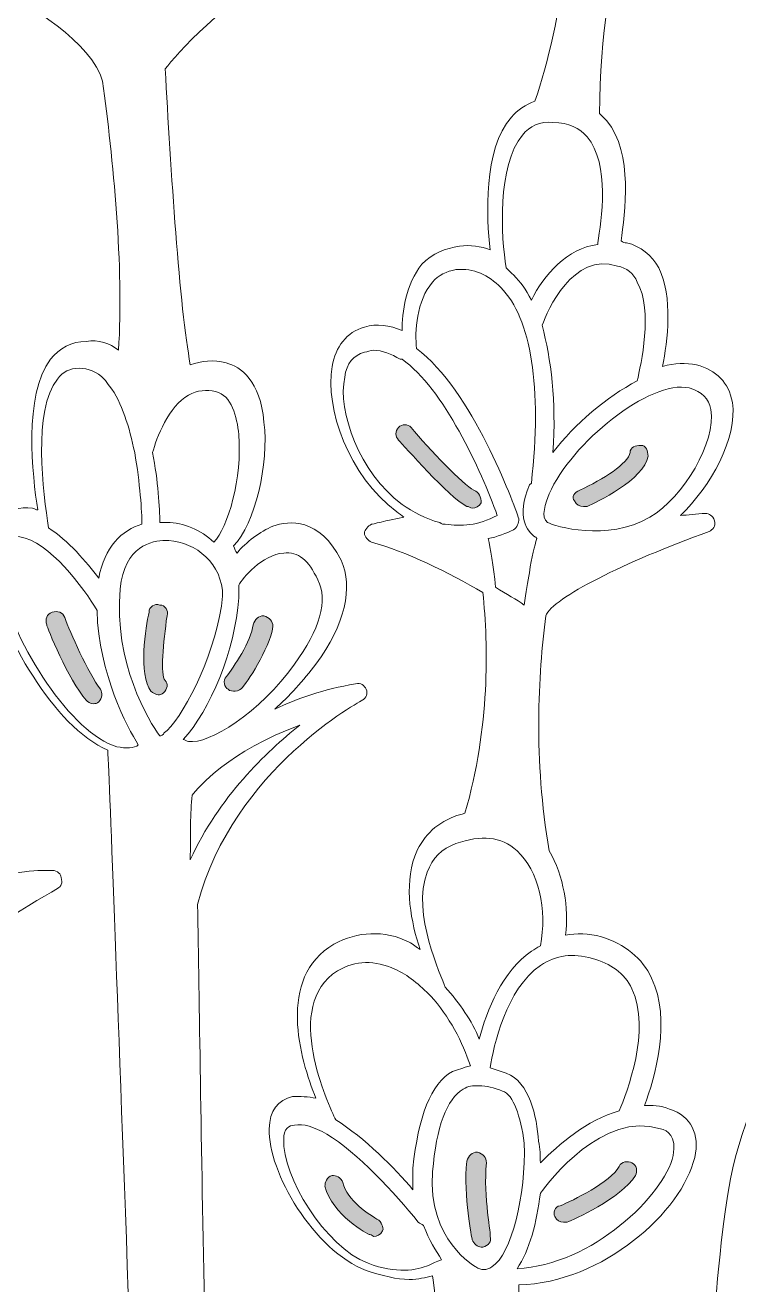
# Model space of a CAD drawing. Extents: x 162 to 335, y -490 to -24.
# Drawn here: x 211.7 to 266.4, y -240.2 to -143.6 of the extents above; entities that cross this region are included whole.
import ezdxf

# ---------------------------------------------------------------- set-up
doc = ezdxf.new("R2010")
doc.units = 0
doc.header["$MEASUREMENT"] = 0
doc.layers.add('Layer 1', color=7, linetype='Continuous')

# ---------------------------------------------------------------- blocks, each defined once
blk = doc.blocks.new('block 2')
at = {"layer": 'Layer 1', "true_color": 0x444445}
h = blk.add_hatch(color=49, dxfattribs=at)
h.dxf.hatch_style = 2
edge = h.paths.add_edge_path()
edge.add_spline(control_points=[(246.105, -179.281), (245.28, -178.869), (242.668, -176.119), (241.293, -174.469), (241.018, -174.194), (240.606, -174.194), (240.331, -174.469), (240.056, -174.744), (240.056, -175.157), (240.331, -175.432), (240.743, -175.844), (244.18, -179.831), (245.555, -180.518), (245.693, -180.518), (245.83, -180.656), (245.968, -180.656), (246.242, -180.656), (246.517, -180.518), (246.655, -180.244), (246.655, -179.831), (246.517, -179.419), (246.105, -179.281)], knot_values=[0, 0, 0, 0, 1, 1, 1, 2, 2, 2, 3, 3, 3, 4, 4, 4, 5, 5, 5, 6, 6, 6, 7, 7, 7, 7], degree=3, periodic=1)
h = blk.add_hatch(color=49, dxfattribs=at)
h.dxf.hatch_style = 2
edge = h.paths.add_edge_path()
edge.add_spline(control_points=[(253.804, -180.106), (253.942, -180.381), (254.217, -180.518), (254.492, -180.518), (254.629, -180.518), (254.629, -180.518), (254.767, -180.518), (255.454, -180.244), (259.166, -178.456), (259.441, -176.669), (259.441, -176.256), (259.304, -175.844), (258.891, -175.844), (258.479, -175.844), (258.066, -175.981), (258.066, -176.394), (257.929, -177.219), (256.004, -178.456), (254.217, -179.281), (253.804, -179.419), (253.529, -179.831), (253.804, -180.106)], knot_values=[0, 0, 0, 0, 1, 1, 1, 2, 2, 2, 3, 3, 3, 4, 4, 4, 5, 5, 5, 6, 6, 6, 7, 7, 7, 7], degree=3, periodic=1)
h = blk.add_hatch(color=49, dxfattribs=at)
h.dxf.hatch_style = 2
edge = h.paths.add_edge_path()
edge.add_spline(control_points=[(222.595, -188.905), (222.733, -188.493), (222.458, -188.08), (222.045, -188.08), (221.633, -187.943), (221.22, -188.218), (221.22, -188.63), (220.945, -189.73), (220.395, -193.442), (221.358, -194.679), (221.495, -194.817), (221.77, -194.954), (221.908, -194.954), (222.045, -194.954), (222.183, -194.954), (222.32, -194.817), (222.595, -194.542), (222.733, -194.129), (222.458, -193.855), (222.045, -193.442), (222.32, -190.967), (222.595, -188.905)], knot_values=[0, 0, 0, 0, 1, 1, 1, 2, 2, 2, 3, 3, 3, 4, 4, 4, 5, 5, 5, 6, 6, 6, 7, 7, 7, 7], degree=3, periodic=1)
h = blk.add_hatch(color=49, dxfattribs=at)
h.dxf.hatch_style = 2
edge = h.paths.add_edge_path()
edge.add_spline(control_points=[(214.758, -189.043), (214.621, -188.63), (214.208, -188.493), (213.796, -188.63), (213.384, -188.768), (213.246, -189.18), (213.384, -189.592), (213.384, -189.73), (215.033, -193.855), (216.408, -195.367), (216.546, -195.504), (216.683, -195.642), (216.958, -195.642), (217.096, -195.642), (217.233, -195.642), (217.371, -195.504), (217.646, -195.229), (217.646, -194.817), (217.508, -194.542), (216.546, -193.305), (215.171, -190.142), (214.758, -189.043)], knot_values=[0, 0, 0, 0, 1, 1, 1, 2, 2, 2, 3, 3, 3, 4, 4, 4, 5, 5, 5, 6, 6, 6, 7, 7, 7, 7], degree=3, periodic=1)
h = blk.add_hatch(color=49, dxfattribs=at)
h.dxf.hatch_style = 2
edge = h.paths.add_edge_path()
edge.add_spline(control_points=[(227.819, -194.679), (228.094, -194.679), (228.232, -194.542), (228.369, -194.404), (228.644, -194.13), (230.432, -191.517), (230.707, -189.73), (230.707, -189.318), (230.432, -189.043), (230.019, -188.905), (229.607, -188.905), (229.332, -189.18), (229.194, -189.593), (229.057, -190.83), (227.682, -192.892), (227.132, -193.58), (226.857, -193.855), (226.995, -194.404), (227.27, -194.542), (227.407, -194.679), (227.682, -194.679), (227.819, -194.679)], knot_values=[0, 0, 0, 0, 1, 1, 1, 2, 2, 2, 3, 3, 3, 4, 4, 4, 5, 5, 5, 6, 6, 6, 7, 7, 7, 7], degree=3, periodic=1)
h = blk.add_hatch(color=49, dxfattribs=at)
h.dxf.hatch_style = 2
edge = h.paths.add_edge_path()
edge.add_spline(control_points=[(247.067, -230.838), (247.067, -230.426), (246.792, -230.151), (246.38, -230.013), (245.967, -230.013), (245.693, -230.288), (245.555, -230.7), (245.28, -233.45), (245.967, -236.612), (245.967, -236.75), (246.105, -237.025), (246.38, -237.3), (246.655, -237.3), (246.655, -237.3), (246.792, -237.3), (246.792, -237.3), (247.205, -237.162), (247.48, -236.887), (247.342, -236.475), (247.48, -236.475), (246.792, -233.45), (247.067, -230.838)], knot_values=[0, 0, 0, 0, 1, 1, 1, 2, 2, 2, 3, 3, 3, 4, 4, 4, 5, 5, 5, 6, 6, 6, 7, 7, 7, 7], degree=3, periodic=1)
h = blk.add_hatch(color=49, dxfattribs=at)
h.dxf.hatch_style = 2
edge = h.paths.add_edge_path()
edge.add_spline(control_points=[(252.292, -234.963), (252.429, -235.237), (252.704, -235.375), (252.979, -235.375), (253.117, -235.375), (253.117, -235.375), (253.254, -235.375), (253.667, -235.237), (257.379, -233.588), (258.479, -231.8), (258.616, -231.525), (258.616, -230.975), (258.204, -230.838), (257.929, -230.7), (257.379, -230.7), (257.241, -231.113), (256.554, -232.35), (253.667, -233.725), (252.704, -234.138), (252.292, -234.138), (252.154, -234.688), (252.292, -234.963)], knot_values=[0, 0, 0, 0, 1, 1, 1, 2, 2, 2, 3, 3, 3, 4, 4, 4, 5, 5, 5, 6, 6, 6, 7, 7, 7, 7], degree=3, periodic=1)
h = blk.add_hatch(color=49, dxfattribs=at)
h.dxf.hatch_style = 2
edge = h.paths.add_edge_path()
edge.add_spline(control_points=[(238.818, -235.237), (238.131, -234.825), (236.344, -233.725), (236.069, -232.35), (235.931, -231.938), (235.519, -231.8), (235.244, -231.8), (234.831, -231.938), (234.694, -232.35), (234.694, -232.625), (235.244, -234.825), (237.993, -236.337), (238.131, -236.337), (238.268, -236.337), (238.406, -236.475), (238.406, -236.475), (238.681, -236.475), (238.956, -236.337), (239.093, -236.062), (239.231, -235.925), (239.093, -235.512), (238.818, -235.237)], knot_values=[0, 0, 0, 0, 1, 1, 1, 2, 2, 2, 3, 3, 3, 4, 4, 4, 5, 5, 5, 6, 6, 6, 7, 7, 7, 7], degree=3, periodic=1)
at = {"layer": 'Layer 1', "lineweight": 0}
for points, knots in [([(333.545, -324.053), (333.545, -323.915), (333.545, -323.915), (333.545, -324.053), (332.995, -320.341), (332.308, -316.354), (331.346, -313.054), (331.346, -313.054), (331.346, -312.916), (331.346, -312.916), (330.796, -310.717), (330.108, -308.654), (329.421, -307.417), (328.321, -305.355), (326.946, -303.43), (325.296, -301.643), (325.296, -301.643), (325.296, -301.643), (325.296, -301.643), (323.646, -299.718), (321.447, -297.931), (318.835, -296.006), (318.835, -296.006), (318.835, -296.006), (318.835, -296.006), (317.185, -294.906), (315.397, -293.669), (313.335, -292.294), (306.186, -287.757), (297.799, -278.408), (295.325, -275.521), (313.335, -271.671), (323.646, -265.209), (325.846, -256.41), (325.846, -256.41), (325.984, -256.273), (325.984, -256.135), (325.984, -255.998), (325.984, -255.998), (325.984, -255.86), (326.259, -254.76), (326.396, -253.66), (326.396, -252.561), (326.396, -252.561), (326.396, -252.423), (326.396, -252.423), (326.396, -251.323), (326.121, -247.886), (323.784, -244.861), (323.784, -244.861), (323.784, -244.861), (323.784, -244.861), (321.584, -242.112), (317.597, -239.775), (310.448, -239.775), (309.073, -239.775), (307.561, -240.049), (306.048, -240.599), (305.773, -236.475), (303.986, -233.038), (301.374, -231.663), (298.899, -230.288), (295.875, -230.701), (292.987, -232.763), (285.701, -237.712), (284.601, -259.297), (284.601, -260.122), (284.601, -260.26), (284.601, -260.397), (284.738, -260.535), (282.126, -264.109), (280.064, -267.134), (279.101, -268.784), (278.964, -268.509), (278.689, -268.234), (278.551, -267.959), (279.376, -266.859), (280.751, -264.384), (278.826, -260.947), (279.239, -259.435), (280.889, -253.386), (276.352, -249.261), (275.939, -248.848), (274.702, -248.161), (270.165, -247.336), (270.99, -242.937), (272.09, -239.225), (273.19, -236.2), (276.214, -228.226), (278.414, -223.276), (280.476, -218.464), (283.088, -212.415), (285.426, -206.778), (289.138, -196.329), (295.737, -177.906), (296.837, -152.197), (296.837, -151.922), (296.837, -151.509), (296.562, -151.234), (296.287, -151.234), (295.875, -151.234), (295.6, -151.372), (295.462, -151.784), (295.462, -152.059), (289.138, -177.219), (281.439, -189.73), (280.889, -190.555), (280.476, -191.242), (280.064, -192.067), (279.514, -188.905), (278.414, -182.581), (278.414, -178.731), (278.276, -173.507), (279.101, -164.983), (279.101, -164.983), (279.101, -164.57), (278.964, -164.295), (278.551, -164.295), (278.277, -164.158), (277.864, -164.433), (277.727, -164.708), (277.727, -164.845), (271.677, -178.044), (270.027, -188.493), (268.515, -198.666), (268.378, -218.602), (268.378, -219.977), (269.34, -222.864), (266.59, -227.538), (265.765, -232.075), (265.215, -234.963), (264.665, -239.775), (264.253, -246.374), (260.128, -245.824), (255.317, -245.274), (249.542, -244.861), (249.542, -243.074), (249.542, -241.562), (249.542, -240.187), (256.004, -240.049), (262.053, -234.55), (263.016, -230.426), (263.428, -228.638), (262.741, -227.263), (261.091, -226.713), (260.403, -226.438), (259.716, -226.438), (259.166, -226.438), (259.991, -224.376), (261.228, -219.839), (259.716, -216.677), (259.029, -215.165), (257.654, -214.065), (255.866, -213.515), (254.904, -213.24), (253.942, -213.24), (253.117, -213.377), (253.392, -211.315), (252.979, -208.84), (251.879, -206.916), (250.642, -199.904), (251.054, -193.442), (251.604, -188.905), (252.154, -187.53), (257.654, -184.78), (264.116, -182.443), (264.391, -182.306), (264.666, -182.031), (264.528, -181.618), (264.391, -181.206), (264.116, -181.068), (263.841, -181.068), (263.153, -181.068), (262.466, -181.206), (261.916, -181.206), (264.253, -179.006), (266.315, -175.294), (265.903, -172.544), (265.628, -171.032), (264.666, -170.07), (263.153, -169.657), (262.328, -169.52), (261.503, -169.52), (260.541, -169.795), (260.953, -167.87), (261.366, -164.433), (260.266, -162.233), (259.716, -161.271), (258.891, -160.583), (257.791, -160.308), (257.654, -160.308), (257.516, -160.308), (257.379, -160.171), (257.379, -160.171), (257.379, -160.171), (257.379, -160.171), (257.654, -158.108), (258.341, -153.434), (256.279, -150.959), (256.141, -150.822), (255.866, -150.547), (255.729, -150.409), (255.729, -144.36), (256.691, -139.273), (257.791, -135.561), (258.341, -135.698), (259.029, -135.836), (259.716, -135.836), (261.366, -135.836), (263.291, -135.286), (264.666, -133.911), (267.553, -131.299), (271.815, -129.512), (271.815, -129.512), (272.09, -129.374), (272.227, -129.237), (272.227, -128.962), (272.227, -128.687), (272.09, -128.412), (271.815, -128.274), (271.127, -127.862), (270.027, -127.587), (268.928, -127.449), (270.577, -126.487), (271.54, -125.112), (271.54, -123.6), (271.54, -122.362), (271.265, -121.262), (270.577, -120.438), (273.19, -118.65), (275.527, -113.701), (275.389, -110.126), (275.252, -108.201), (274.427, -106.827), (273.052, -106.277), (273.052, -106.277), (273.052, -106.277), (273.052, -106.277), (274.014, -104.489), (274.839, -100.915), (274.014, -98.715), (273.465, -97.34), (272.502, -96.653), (270.99, -96.515), (267.278, -96.24), (264.666, -100.09), (263.428, -102.427), (263.153, -102.015), (262.878, -101.602), (262.603, -101.19), (261.778, -100.502), (260.816, -100.227), (259.579, -100.365), (255.179, -101.19), (254.629, -107.239), (254.629, -110.539), (253.667, -109.714), (252.567, -109.164), (251.467, -109.164), (251.467, -109.164), (251.467, -109.164), (251.467, -109.164), (250.23, -109.164), (249.13, -109.851), (248.58, -111.089), (247.48, -113.288), (248.03, -115.626), (249.267, -117.825), (247.48, -116.725), (245.693, -115.763), (244.318, -115.901), (244.043, -115.901), (243.768, -116.038), (243.768, -116.313), (243.63, -116.588), (243.768, -116.863), (243.905, -117), (244.043, -117.138), (252.154, -125.937), (254.217, -131.574), (254.079, -132.949), (252.842, -143.673), (250.78, -149.447), (250.78, -149.447), (250.78, -149.447), (250.78, -149.447), (250.092, -149.722), (249.405, -150.134), (248.992, -150.684), (246.792, -153.159), (247.067, -158.383), (247.342, -160.858), (246.655, -160.583), (245.83, -160.446), (245.005, -160.583), (243.905, -160.721), (242.943, -161.133), (242.118, -161.958), (240.881, -163.47), (240.606, -165.67), (240.606, -167.045), (239.643, -166.632), (238.681, -166.495), (237.718, -166.77), (236.344, -167.182), (235.519, -168.282), (235.244, -169.795), (234.694, -172.957), (236.481, -178.181), (240.193, -180.931), (240.331, -181.068), (240.606, -181.206), (240.743, -181.343), (239.368, -181.618), (238.268, -181.893), (238.268, -181.893), (237.993, -182.031), (237.718, -182.306), (237.718, -182.581), (237.718, -182.856), (237.993, -183.131), (238.268, -183.268), (240.881, -183.956), (244.18, -185.605), (246.792, -187.118), (247.205, -191.242), (247.342, -197.429), (245.418, -204.028), (245.143, -204.166), (244.868, -204.166), (244.593, -204.303), (243.08, -204.853), (242.118, -205.953), (241.568, -207.328), (240.743, -209.665), (241.293, -212.415), (241.98, -214.477), (241.705, -214.34), (241.431, -214.065), (241.156, -213.927), (239.231, -212.965), (237.168, -213.102), (235.381, -214.065), (230.982, -216.677), (232.769, -222.864), (234.006, -225.889), (233.456, -225.751), (232.769, -225.751), (232.219, -225.751), (231.119, -226.026), (230.432, -226.851), (230.432, -228.226), (230.294, -231.525), (233.869, -237.575), (237.856, -239.087), (239.093, -239.5), (240.193, -239.774), (241.156, -239.774), (241.843, -239.774), (242.393, -239.637), (242.943, -239.5), (243.08, -240.324), (243.218, -241.699), (243.355, -243.624), (237.168, -243.212), (231.257, -243.074), (225.482, -242.937), (225.207, -229.051), (225.07, -218.464), (224.932, -211.04), (227.682, -200.591), (237.581, -195.367), (237.581, -195.367), (237.856, -195.229), (237.993, -194.817), (237.856, -194.542), (237.718, -194.267), (237.443, -193.992), (237.031, -194.129), (234.556, -194.542), (232.631, -195.229), (230.844, -196.054), (231.944, -195.092), (233.044, -193.855), (234.006, -192.617), (236.206, -189.592), (236.893, -186.705), (235.931, -184.643), (234.281, -181.343), (231.944, -181.618), (230.707, -182.031), (229.744, -182.443), (228.644, -183.268), (227.957, -184.093), (227.819, -183.956), (227.819, -183.818), (227.682, -183.543), (229.332, -181.893), (230.432, -177.219), (230.019, -174.057), (229.744, -170.895), (228.232, -169.795), (227.132, -169.52), (226.17, -169.245), (225.207, -169.382), (224.382, -169.657), (223.557, -165.395), (222.87, -154.534), (222.458, -146.972), (223.282, -146.01), (226.995, -141.473), (231.807, -139.548), (232.082, -139.411), (232.219, -139.273), (232.219, -138.998), (232.219, -138.723), (232.082, -138.448), (231.944, -138.311), (231.807, -138.311), (230.432, -137.348), (227.682, -137.623), (228.232, -136.936), (228.644, -136.111), (229.057, -135.148), (230.432, -131.574), (230.294, -127.037), (228.094, -126.074), (227.545, -125.799), (226.995, -125.799), (226.582, -125.799), (227.957, -122.5), (230.432, -115.213), (226.17, -112.463), (224.657, -111.501), (223.145, -111.226), (221.77, -111.639), (221.358, -111.776), (220.945, -111.914), (220.533, -112.188), (220.258, -108.201), (219.983, -103.114), (219.845, -99.127), (220.258, -98.44), (222.32, -95.415), (226.72, -94.728), (226.857, -94.728), (226.995, -94.59), (227.132, -94.59), (227.819, -94.453), (228.369, -94.315), (228.919, -94.04), (230.294, -93.353), (230.982, -92.391), (230.982, -91.016), (231.119, -89.229), (230.569, -87.854), (229.607, -87.029), (229.194, -86.616), (228.644, -86.479), (228.232, -86.341), (230.432, -84.829), (231.669, -83.042), (231.669, -81.117), (231.807, -79.192), (231.257, -77.817), (230.157, -76.717), (228.782, -75.343), (226.72, -75.068), (225.62, -75.068), (226.032, -72.18), (224.795, -70.118), (222.183, -69.431), (221.083, -69.156), (219.983, -69.293), (219.02, -69.706), (219.158, -65.581), (218.745, -58.982), (218.333, -54.032), (219.295, -53.207), (223.007, -50.595), (226.995, -49.358), (227.27, -49.22), (227.544, -48.945), (227.544, -48.67), (227.544, -48.395), (227.407, -48.121), (226.995, -47.983), (226.857, -47.983), (222.87, -46.746), (219.295, -47.708), (221.633, -46.608), (223.832, -44.408), (224.932, -42.071), (226.17, -39.321), (225.895, -36.847), (223.97, -35.334), (222.87, -34.51), (221.908, -34.097), (220.808, -34.235), (220.808, -32.035), (220.258, -27.635), (218.058, -25.436), (217.096, -24.473), (215.858, -23.923), (214.346, -24.061), (213.246, -24.198), (212.284, -24.611), (211.734, -25.573), (209.946, -28.048), (210.634, -33.135), (211.184, -35.472), (210.771, -35.334), (210.359, -35.334), (209.946, -35.197), (208.434, -35.059), (207.334, -35.609), (206.509, -36.847), (204.722, -39.596), (207.059, -43.171), (209.671, -45.783), (208.434, -45.233), (207.197, -44.958), (206.509, -45.371), (206.234, -45.508), (206.097, -45.646), (206.097, -45.921), (206.097, -46.196), (206.097, -46.333), (206.372, -46.608), (209.259, -49.22), (213.933, -54.032), (214.071, -55.82), (214.208, -60.769), (214.483, -67.506), (214.483, -72.318), (213.109, -69.981), (210.909, -67.643), (207.472, -68.331), (206.372, -68.606), (205.547, -69.156), (205.134, -70.118), (203.897, -72.868), (206.234, -77.955), (207.609, -80.429), (205.684, -80.429), (204.31, -81.529), (203.76, -83.592), (203.347, -85.104), (203.485, -86.479), (204.31, -87.716), (204.997, -88.679), (205.959, -89.503), (207.059, -90.053), (205.684, -90.053), (204.035, -90.053), (202.385, -90.603), (202.11, -90.741), (201.835, -91.016), (201.835, -91.291), (201.835, -91.566), (202.11, -91.841), (202.385, -91.978), (205.547, -92.803), (214.208, -95.965), (215.446, -99.952), (215.996, -104.764), (216.546, -109.989), (216.821, -113.013), (215.583, -111.501), (214.071, -110.539), (212.696, -110.264), (210.771, -109.851), (209.122, -110.539), (208.434, -112.189), (207.884, -113.838), (208.297, -116.038), (209.259, -118.238), (208.297, -118.375), (206.922, -118.65), (206.097, -119.888), (204.997, -121.537), (205.547, -124.15), (207.609, -127.862), (206.509, -128.962), (206.097, -130.886), (206.509, -132.811), (207.197, -135.423), (209.809, -137.898), (212.421, -139.685), (211.596, -139.411), (210.634, -139.411), (209.809, -139.548), (209.534, -139.548), (209.259, -139.823), (209.259, -140.098), (209.259, -140.373), (209.396, -140.648), (209.671, -140.785), (211.734, -141.885), (216.958, -145.047), (217.646, -147.935), (218.471, -153.709), (219.295, -162.233), (218.883, -168.557), (218.196, -168.007), (217.371, -167.732), (216.408, -167.87), (215.308, -167.87), (214.346, -168.42), (213.659, -169.245), (211.596, -171.994), (212.284, -178.181), (212.696, -180.793), (212.559, -180.793), (212.421, -180.656), (212.284, -180.656), (211.321, -180.518), (210.496, -180.793), (209.671, -181.481), (208.709, -182.306), (208.572, -183.818), (208.984, -186.018), (209.946, -190.28), (213.933, -197.429), (218.058, -199.216), (218.196, -201.691), (218.883, -220.252), (219.708, -242.937), (214.071, -242.937), (208.984, -243.074), (204.035, -243.349), (203.622, -229.601), (203.485, -220.802), (203.622, -217.09), (206.784, -214.202), (211.871, -211.178), (214.208, -209.803), (214.483, -209.665), (214.621, -209.39), (214.483, -208.978), (214.483, -208.703), (214.208, -208.428), (213.796, -208.428), (213.658, -208.428), (211.871, -208.29), (208.709, -209.115), (210.221, -206.091), (212.696, -199.216), (208.159, -196.192), (207.197, -195.504), (206.097, -195.367), (204.997, -195.779), (204.31, -196.054), (203.76, -196.467), (203.072, -197.154), (202.935, -195.917), (202.66, -194.405), (202.11, -192.892), (202.11, -192.755), (202.11, -192.48), (202.11, -192.342), (200.322, -189.18), (199.498, -183.268), (199.085, -178.181), (199.223, -174.882), (205.684, -168.42), (208.159, -166.22), (208.434, -165.945), (208.434, -165.67), (208.297, -165.395), (208.159, -165.12), (207.884, -164.983), (207.609, -164.983), (206.234, -165.12), (204.997, -165.533), (203.897, -166.22), (205.822, -164.708), (207.334, -162.92), (208.022, -161.133), (208.847, -158.796), (208.434, -156.871), (206.922, -155.359), (206.372, -154.809), (205.684, -154.534), (204.859, -154.396), (205.684, -152.472), (206.647, -148.76), (204.172, -147.11), (203.485, -146.697), (202.797, -146.56), (201.972, -146.697), (200.735, -146.972), (199.635, -147.797), (198.535, -148.897), (196.748, -146.422), (195.923, -135.698), (195.923, -128.824), (198.81, -127.587), (201.01, -124.562), (201.835, -121.812), (202.66, -119.063), (202.11, -116.588), (200.322, -115.351), (199.498, -114.801), (198.535, -114.663), (197.573, -114.938), (197.435, -114.938), (197.435, -115.076), (197.298, -115.076), (197.298, -112.738), (196.885, -108.889), (194.548, -106.827), (193.311, -105.727), (191.661, -105.177), (189.736, -105.452), (188.499, -105.589), (187.536, -106.139), (186.986, -107.239), (185.474, -109.989), (186.849, -115.213), (187.949, -118.238), (187.399, -117.963), (186.849, -117.825), (186.436, -117.688), (184.237, -117.138), (182.449, -118.1), (181.625, -120.163), (181.075, -121.263), (181.212, -122.362), (181.625, -123.462), (182.174, -124.7), (183.549, -125.8), (185.062, -126.624), (184.512, -126.624), (183.824, -126.624), (183.137, -126.624), (182.862, -126.624), (182.449, -126.899), (182.449, -127.174), (182.449, -127.449), (182.587, -127.862), (182.862, -127.999), (186.162, -129.099), (191.523, -131.711), (192.211, -133.636), (192.761, -138.311), (192.898, -142.573), (192.486, -143.81), (192.348, -143.81), (192.073, -143.81), (191.936, -143.948), (190.836, -144.223), (189.461, -145.322), (188.774, -148.072), (188.636, -148.485), (188.636, -149.034), (188.636, -149.584), (187.261, -148.485), (185.062, -147.797), (182.724, -149.447), (181.35, -150.409), (180.8, -152.197), (181.075, -154.396), (181.487, -156.596), (182.724, -159.071), (184.649, -160.721), (182.312, -160.858), (180.937, -161.958), (180.662, -163.608), (180.525, -164.433), (180.8, -165.258), (181.35, -165.945), (181.487, -166.083), (181.762, -166.358), (181.899, -166.495), (181.899, -166.495), (181.762, -166.633), (181.762, -166.633), (181.625, -167.045), (181.899, -167.32), (182.174, -167.457), (186.986, -169.382), (194.548, -173.369), (195.098, -175.844), (195.51, -179.144), (195.648, -183.406), (194.823, -188.08), (194.548, -188.355), (194.273, -188.493), (193.998, -188.905), (192.486, -191.105), (193.036, -195.504), (193.723, -198.529), (193.036, -197.842), (192.211, -197.292), (191.386, -197.017), (189.461, -196.192), (187.536, -196.467), (186.162, -197.979), (182.862, -201.416), (186.849, -207.328), (189.324, -210.215), (184.512, -209.253), (181.487, -210.49), (181.35, -210.628), (181.075, -210.765), (180.937, -211.04), (180.937, -211.315), (180.937, -211.59), (181.075, -211.865), (181.35, -212.003), (181.35, -212.003), (184.649, -213.652), (190.699, -217.502), (193.448, -219.289), (195.648, -220.252), (197.298, -220.802), (197.71, -222.176), (199.635, -228.638), (200.185, -244.037), (184.237, -245.274), (175.575, -248.024), (174.75, -252.286), (174.75, -252.423), (174.063, -255.448), (175.438, -257.235), (174.338, -258.472), (172.138, -262.047), (173.925, -266.722), (173.65, -267.821), (172.688, -272.221), (175.025, -274.833), (172.413, -277.308), (161.964, -287.894), (161.964, -294.768), (161.964, -302.88), (163.064, -449.164), (165.264, -457.001), (165.401, -457.688), (165.676, -458.513), (165.814, -459.475), (167.601, -467.449), (170.763, -480.786), (201.285, -485.185), (208.434, -486.147), (221.083, -487.385), (234.831, -487.385), (254.354, -487.385), (276.077, -485.048), (286.938, -476.386), (291.2, -473.086), (293.675, -468.962), (294.087, -464.15), (296.149, -444.077), (293.675, -377.534), (292.025, -333.539), (291.337, -313.329), (290.65, -297.518), (290.788, -293.944), (291.2, -288.307), (283.501, -280.47), (280.476, -277.583), (282.126, -277.445), (283.776, -277.17), (285.288, -277.033), (285.976, -278.133), (288.45, -281.845), (291.2, -285.832), (291.2, -285.832), (291.2, -285.832), (291.2, -285.832), (293.537, -289.269), (296.149, -293.119), (298.074, -295.868), (303.024, -302.743), (305.773, -317.041), (305.773, -324.328), (305.773, -326.252), (305.773, -328.727), (305.636, -331.202), (305.498, -339.176), (305.223, -348.113), (306.461, -352.375), (307.423, -355.674), (308.523, -357.599), (309.898, -358.286), (310.31, -358.561), (310.86, -358.561), (311.273, -358.561), (311.823, -358.561), (312.235, -358.424), (312.648, -358.286), (314.847, -357.599), (315.397, -356.499), (315.535, -356.362), (315.672, -356.224), (315.672, -355.949), (315.535, -355.674), (315.535, -355.537), (312.098, -347.975), (312.785, -337.526), (312.923, -334.777), (313.335, -332.164), (313.61, -329.69), (313.885, -327.077), (314.298, -324.465), (314.435, -321.853), (314.435, -321.853), (314.435, -321.853), (314.435, -321.853), (314.435, -321.853), (314.435, -321.853), (314.435, -321.853), (314.71, -317.041), (314.435, -312.092), (312.51, -305.905), (311.685, -303.293), (310.31, -300.543), (308.523, -298.068), (308.798, -298.206), (309.073, -298.481), (309.348, -298.618), (312.235, -300.543), (315.81, -303.018), (319.934, -307.28), (326.809, -314.291), (327.084, -324.328), (327.221, -328.59), (327.221, -329.415), (327.221, -330.102), (327.359, -330.515), (327.634, -332.714), (330.246, -334.777), (332.171, -334.914), (332.308, -334.914), (332.446, -334.914), (332.446, -334.914), (333.545, -334.914), (334.37, -334.364), (334.783, -333.264), (334.508, -332.302), (334.233, -328.452), (333.545, -324.053)], [0, 0, 0, 0, 1, 1, 1, 2, 2, 2, 3, 3, 3, 4, 4, 4, 5, 5, 5, 6, 6, 6, 7, 7, 7, 8, 8, 8, 9, 9, 9, 10, 10, 10, 11, 11, 11, 12, 12, 12, 13, 13, 13, 14, 14, 14, 15, 15, 15, 16, 16, 16, 17, 17, 17, 18, 18, 18, 19, 19, 19, 20, 20, 20, 21, 21, 21, 22, 22, 22, 23, 23, 23, 24, 24, 24, 25, 25, 25, 26, 26, 26, 27, 27, 27, 28, 28, 28, 29, 29, 29, 30, 30, 30, 31, 31, 31, 32, 32, 32, 33, 33, 33, 34, 34, 34, 35, 35, 35, 36, 36, 36, 37, 37, 37, 38, 38, 38, 39, 39, 39, 40, 40, 40, 41, 41, 41, 42, 42, 42, 43, 43, 43, 44, 44, 44, 45, 45, 45, 46, 46, 46, 47, 47, 47, 48, 48, 48, 49, 49, 49, 50, 50, 50, 51, 51, 51, 52, 52, 52, 53, 53, 53, 54, 54, 54, 55, 55, 55, 56, 56, 56, 57, 57, 57, 58, 58, 58, 59, 59, 59, 60, 60, 60, 61, 61, 61, 62, 62, 62, 63, 63, 63, 64, 64, 64, 65, 65, 65, 66, 66, 66, 67, 67, 67, 68, 68, 68, 69, 69, 69, 70, 70, 70, 71, 71, 71, 72, 72, 72, 73, 73, 73, 74, 74, 74, 75, 75, 75, 76, 76, 76, 77, 77, 77, 78, 78, 78, 79, 79, 79, 80, 80, 80, 81, 81, 81, 82, 82, 82, 83, 83, 83, 84, 84, 84, 85, 85, 85, 86, 86, 86, 87, 87, 87, 88, 88, 88, 89, 89, 89, 90, 90, 90, 91, 91, 91, 92, 92, 92, 93, 93, 93, 94, 94, 94, 95, 95, 95, 96, 96, 96, 97, 97, 97, 98, 98, 98, 99, 99, 99, 100, 100, 100, 101, 101, 101, 102, 102, 102, 103, 103, 103, 104, 104, 104, 105, 105, 105, 106, 106, 106, 107, 107, 107, 108, 108, 108, 109, 109, 109, 110, 110, 110, 111, 111, 111, 112, 112, 112, 113, 113, 113, 114, 114, 114, 115, 115, 115, 116, 116, 116, 117, 117, 117, 118, 118, 118, 119, 119, 119, 120, 120, 120, 121, 121, 121, 122, 122, 122, 123, 123, 123, 124, 124, 124, 125, 125, 125, 126, 126, 126, 127, 127, 127, 128, 128, 128, 129, 129, 129, 130, 130, 130, 131, 131, 131, 132, 132, 132, 133, 133, 133, 134, 134, 134, 135, 135, 135, 136, 136, 136, 137, 137, 137, 138, 138, 138, 139, 139, 139, 140, 140, 140, 141, 141, 141, 142, 142, 142, 143, 143, 143, 144, 144, 144, 145, 145, 145, 146, 146, 146, 147, 147, 147, 148, 148, 148, 149, 149, 149, 150, 150, 150, 151, 151, 151, 152, 152, 152, 153, 153, 153, 154, 154, 154, 155, 155, 155, 156, 156, 156, 157, 157, 157, 158, 158, 158, 159, 159, 159, 160, 160, 160, 161, 161, 161, 162, 162, 162, 163, 163, 163, 164, 164, 164, 165, 165, 165, 166, 166, 166, 167, 167, 167, 168, 168, 168, 169, 169, 169, 170, 170, 170, 171, 171, 171, 172, 172, 172, 173, 173, 173, 174, 174, 174, 175, 175, 175, 176, 176, 176, 177, 177, 177, 178, 178, 178, 179, 179, 179, 180, 180, 180, 181, 181, 181, 182, 182, 182, 183, 183, 183, 184, 184, 184, 185, 185, 185, 186, 186, 186, 187, 187, 187, 188, 188, 188, 189, 189, 189, 190, 190, 190, 191, 191, 191, 192, 192, 192, 193, 193, 193, 194, 194, 194, 195, 195, 195, 196, 196, 196, 197, 197, 197, 198, 198, 198, 199, 199, 199, 200, 200, 200, 201, 201, 201, 202, 202, 202, 203, 203, 203, 204, 204, 204, 205, 205, 205, 206, 206, 206, 207, 207, 207, 208, 208, 208, 209, 209, 209, 210, 210, 210, 211, 211, 211, 212, 212, 212, 213, 213, 213, 214, 214, 214, 215, 215, 215, 216, 216, 216, 217, 217, 217, 218, 218, 218, 219, 219, 219, 220, 220, 220, 221, 221, 221, 222, 222, 222, 223, 223, 223, 224, 224, 224, 225, 225, 225, 226, 226, 226, 227, 227, 227, 228, 228, 228, 229, 229, 229, 230, 230, 230, 231, 231, 231, 232, 232, 232, 233, 233, 233, 234, 234, 234, 235, 235, 235, 236, 236, 236, 237, 237, 237, 238, 238, 238, 239, 239, 239, 240, 240, 240, 241, 241, 241, 242, 242, 242, 243, 243, 243, 244, 244, 244, 245, 245, 245, 246, 246, 246, 247, 247, 247, 248, 248, 248, 249, 249, 249, 250, 250, 250, 251, 251, 251, 252, 252, 252, 253, 253, 253, 254, 254, 254, 255, 255, 255, 256, 256, 256, 257, 257, 257, 258, 258, 258, 259, 259, 259, 260, 260, 260, 261, 261, 261, 262, 262, 262, 263, 263, 263, 264, 264, 264, 265, 265, 265, 266, 266, 266, 267, 267, 267, 268, 268, 268, 269, 269, 269, 270, 270, 270, 271, 271, 271, 272, 272, 272, 273, 273, 273, 274, 274, 274, 275, 275, 275, 276, 276, 276, 277, 277, 277, 278, 278, 278, 279, 279, 279, 280, 280, 280, 281, 281, 281, 282, 282, 282, 283, 283, 283, 284, 284, 284, 285, 285, 285, 286, 286, 286, 287, 287, 287, 288, 288, 288, 289, 289, 289, 290, 290, 290, 291, 291, 291, 292, 292, 292, 293, 293, 293, 294, 294, 294, 295, 295, 295, 296, 296, 296, 297, 297, 297, 298, 298, 298, 299, 299, 299, 300, 300, 300, 301, 301, 301, 302, 302, 302, 303, 303, 303, 304, 304, 304, 305, 305, 305, 306, 306, 306, 307, 307, 307, 308, 308, 308, 309, 309, 309, 310, 310, 310, 311, 311, 311, 312, 312, 312, 313, 313, 313, 314, 314, 314, 314]), ([(249.817, -152.059), (250.367, -151.372), (251.192, -150.959), (252.154, -151.097), (253.392, -151.097), (254.217, -151.509), (254.767, -152.197), (256.554, -154.259), (255.866, -158.658), (255.591, -160.308), (255.591, -160.308), (255.591, -160.446), (255.591, -160.446), (253.254, -160.721), (251.467, -162.783), (250.504, -164.708), (250.092, -163.883), (249.68, -163.333), (249.13, -162.783), (248.992, -162.645), (248.717, -162.37), (248.58, -162.233), (248.167, -159.896), (247.892, -154.396), (249.817, -152.059)], [0, 0, 0, 0, 1, 1, 1, 2, 2, 2, 3, 3, 3, 4, 4, 4, 5, 5, 5, 6, 6, 6, 7, 7, 7, 8, 8, 8, 8]), ([(257.104, -162.096), (257.791, -162.233), (258.341, -162.645), (258.616, -163.333), (259.853, -165.533), (258.891, -169.657), (258.616, -170.895), (256.279, -172.132), (253.804, -174.194), (252.154, -176.394), (252.429, -172.407), (252.017, -169.245), (251.329, -166.633), (251.742, -165.533), (253.667, -160.996), (257.104, -162.096)], [0, 0, 0, 0, 1, 1, 1, 2, 2, 2, 3, 3, 3, 4, 4, 4, 5, 5, 5, 5]), ([(242.943, -163.333), (243.355, -162.783), (244.043, -162.508), (244.73, -162.37), (246.105, -162.233), (247.205, -162.783), (248.167, -163.745), (250.504, -166.083), (251.329, -171.444), (250.504, -178.731), (250.504, -178.731), (250.367, -178.869), (250.367, -178.869), (249.267, -181.343), (250.23, -182.443), (250.779, -182.856), (250.779, -182.856), (250.917, -182.856), (250.917, -182.993), (250.779, -183.543), (250.504, -184.368), (250.367, -185.605), (250.367, -185.605), (250.367, -185.605), (250.367, -185.605), (250.23, -186.293), (250.092, -187.118), (249.955, -188.08), (249.405, -187.668), (248.58, -187.255), (247.755, -186.705), (247.617, -185.056), (247.342, -183.681), (247.205, -182.993), (247.892, -182.856), (248.58, -182.581), (249.13, -182.306), (249.405, -182.168), (249.542, -181.756), (249.542, -181.481), (249.13, -180.244), (245.967, -171.582), (241.705, -168.42), (241.568, -167.182), (241.705, -164.708), (242.943, -163.333)], [0, 0, 0, 0, 1, 1, 1, 2, 2, 2, 3, 3, 3, 4, 4, 4, 5, 5, 5, 6, 6, 6, 7, 7, 7, 8, 8, 8, 9, 9, 9, 10, 10, 10, 11, 11, 11, 12, 12, 12, 13, 13, 13, 14, 14, 14, 15, 15, 15, 15]), ([(243.905, -181.893), (243.768, -181.893), (243.63, -181.893), (243.493, -181.756), (242.393, -181.481), (241.43, -180.931), (240.606, -180.381), (237.306, -177.906), (235.656, -173.232), (236.206, -170.62), (236.344, -169.52), (236.893, -168.97), (237.718, -168.695), (237.993, -168.695), (238.131, -168.557), (238.406, -168.557), (239.093, -168.557), (239.781, -168.832), (240.468, -169.245), (240.468, -169.245), (240.468, -169.245), (240.606, -169.245), (243.768, -171.444), (246.655, -177.769), (247.892, -181.206), (246.38, -182.031), (245.143, -182.031), (243.905, -181.893)], [0, 0, 0, 0, 1, 1, 1, 2, 2, 2, 3, 3, 3, 4, 4, 4, 5, 5, 5, 6, 6, 6, 7, 7, 7, 8, 8, 8, 9, 9, 9, 9]), ([(214.208, -170.757), (214.621, -170.207), (215.171, -169.932), (215.858, -169.932), (216.546, -169.932), (217.233, -170.207), (217.783, -170.757), (217.921, -170.895), (218.058, -171.17), (218.196, -171.307), (218.196, -171.307), (218.196, -171.307), (218.196, -171.307), (219.158, -172.544), (219.708, -174.469), (220.12, -176.394), (220.12, -176.394), (220.12, -176.394), (220.12, -176.394), (220.533, -178.731), (220.67, -180.931), (220.67, -181.893), (219.158, -182.306), (217.783, -183.681), (217.371, -186.018), (216.408, -184.781), (215.033, -183.131), (213.521, -182.168), (213.109, -179.556), (212.284, -173.094), (214.208, -170.757)], [0, 0, 0, 0, 1, 1, 1, 2, 2, 2, 3, 3, 3, 4, 4, 4, 5, 5, 5, 6, 6, 6, 7, 7, 7, 8, 8, 8, 9, 9, 9, 10, 10, 10, 10]), ([(262.603, -171.444), (263.566, -171.719), (264.116, -172.269), (264.253, -173.094), (264.665, -175.569), (262.191, -179.831), (259.579, -181.343), (256.279, -183.268), (252.292, -182.031), (251.742, -181.756), (251.192, -181.343), (251.604, -180.244), (251.879, -179.556), (253.529, -175.707), (259.579, -170.757), (262.603, -171.444)], [0, 0, 0, 0, 1, 1, 1, 2, 2, 2, 3, 3, 3, 4, 4, 4, 5, 5, 5, 5]), ([(224.245, -171.994), (224.932, -171.582), (225.62, -171.582), (226.307, -171.719), (227.545, -171.994), (227.957, -173.644), (228.094, -175.019), (228.369, -178.319), (227.27, -182.168), (226.17, -183.268), (225.207, -182.306), (223.832, -181.756), (222.595, -181.756), (222.458, -181.756), (222.32, -181.756), (222.045, -181.756), (222.045, -180.656), (221.908, -178.594), (221.495, -176.394), (221.77, -175.294), (222.733, -172.819), (224.245, -171.994)], [0, 0, 0, 0, 1, 1, 1, 2, 2, 2, 3, 3, 3, 4, 4, 4, 5, 5, 5, 6, 6, 6, 7, 7, 7, 7]), ([(246.105, -179.281), (245.28, -178.869), (242.668, -176.119), (241.293, -174.469), (241.018, -174.194), (240.606, -174.194), (240.331, -174.469), (240.056, -174.744), (240.056, -175.157), (240.331, -175.432), (240.743, -175.844), (244.18, -179.831), (245.555, -180.518), (245.693, -180.518), (245.83, -180.656), (245.968, -180.656), (246.242, -180.656), (246.517, -180.518), (246.655, -180.244), (246.655, -179.831), (246.517, -179.419), (246.105, -179.281)], [0, 0, 0, 0, 1, 1, 1, 2, 2, 2, 3, 3, 3, 4, 4, 4, 5, 5, 5, 6, 6, 6, 7, 7, 7, 7]), ([(253.804, -180.106), (253.942, -180.381), (254.217, -180.518), (254.492, -180.518), (254.629, -180.518), (254.629, -180.518), (254.767, -180.518), (255.454, -180.244), (259.166, -178.456), (259.441, -176.669), (259.441, -176.256), (259.304, -175.844), (258.891, -175.844), (258.479, -175.844), (258.066, -175.981), (258.066, -176.394), (257.929, -177.219), (256.004, -178.456), (254.217, -179.281), (253.804, -179.419), (253.529, -179.831), (253.804, -180.106)], [0, 0, 0, 0, 1, 1, 1, 2, 2, 2, 3, 3, 3, 4, 4, 4, 5, 5, 5, 6, 6, 6, 7, 7, 7, 7]), ([(218.745, -198.941), (215.308, -197.979), (210.909, -191.105), (209.809, -186.43), (209.397, -184.918), (209.534, -183.681), (209.946, -183.268), (210.359, -182.856), (210.771, -182.718), (211.321, -182.856), (213.521, -183.131), (216.271, -186.843), (217.233, -188.493), (217.371, -193.442), (219.57, -197.429), (220.395, -198.804), (220.12, -199.079), (219.433, -199.079), (218.745, -198.941)], [0, 0, 0, 0, 1, 1, 1, 2, 2, 2, 3, 3, 3, 4, 4, 4, 5, 5, 5, 6, 6, 6, 6]), ([(222.595, -197.704), (222.595, -197.704), (222.595, -197.704), (222.595, -197.704), (222.458, -197.842), (222.32, -197.842), (222.32, -197.979), (222.183, -198.117), (222.045, -198.117), (222.045, -198.117), (221.22, -197.017), (218.471, -192.48), (219.02, -186.843), (219.295, -183.543), (221.495, -183.131), (222.458, -183.131), (222.595, -183.131), (222.595, -183.131), (222.733, -183.131), (224.795, -183.268), (226.857, -184.918), (226.857, -187.393), (226.445, -191.517), (224.107, -196.192), (222.595, -197.704)], [0, 0, 0, 0, 1, 1, 1, 2, 2, 2, 3, 3, 3, 4, 4, 4, 5, 5, 5, 6, 6, 6, 7, 7, 7, 8, 8, 8, 8]), ([(228.094, -187.53), (228.094, -187.118), (228.094, -186.843), (228.094, -186.568), (228.369, -186.018), (229.882, -184.231), (231.532, -184.093), (232.631, -183.956), (233.456, -184.643), (234.144, -186.155), (234.969, -187.668), (234.281, -190.005), (232.356, -192.617), (229.744, -196.329), (225.757, -198.804), (224.245, -198.529), (224.107, -198.529), (223.97, -198.392), (223.832, -198.392), (225.895, -196.192), (227.819, -191.517), (228.094, -187.53)], [0, 0, 0, 0, 1, 1, 1, 2, 2, 2, 3, 3, 3, 4, 4, 4, 5, 5, 5, 6, 6, 6, 7, 7, 7, 7]), ([(222.595, -188.905), (222.733, -188.493), (222.458, -188.08), (222.045, -188.08), (221.633, -187.943), (221.22, -188.218), (221.22, -188.63), (220.945, -189.73), (220.395, -193.442), (221.358, -194.679), (221.495, -194.817), (221.77, -194.954), (221.908, -194.954), (222.045, -194.954), (222.183, -194.954), (222.32, -194.817), (222.595, -194.542), (222.733, -194.129), (222.458, -193.855), (222.045, -193.442), (222.32, -190.967), (222.595, -188.905)], [0, 0, 0, 0, 1, 1, 1, 2, 2, 2, 3, 3, 3, 4, 4, 4, 5, 5, 5, 6, 6, 6, 7, 7, 7, 7]), ([(214.758, -189.043), (214.621, -188.63), (214.208, -188.493), (213.796, -188.63), (213.384, -188.768), (213.246, -189.18), (213.384, -189.592), (213.384, -189.73), (215.033, -193.855), (216.408, -195.367), (216.546, -195.504), (216.683, -195.642), (216.958, -195.642), (217.096, -195.642), (217.233, -195.642), (217.371, -195.504), (217.646, -195.229), (217.646, -194.817), (217.508, -194.542), (216.546, -193.305), (215.171, -190.142), (214.758, -189.043)], [0, 0, 0, 0, 1, 1, 1, 2, 2, 2, 3, 3, 3, 4, 4, 4, 5, 5, 5, 6, 6, 6, 7, 7, 7, 7]), ([(227.819, -194.679), (228.094, -194.679), (228.232, -194.542), (228.369, -194.404), (228.644, -194.13), (230.432, -191.517), (230.707, -189.73), (230.707, -189.318), (230.432, -189.043), (230.019, -188.905), (229.607, -188.905), (229.332, -189.18), (229.194, -189.593), (229.057, -190.83), (227.682, -192.892), (227.132, -193.58), (226.857, -193.855), (226.995, -194.404), (227.27, -194.542), (227.407, -194.679), (227.682, -194.679), (227.819, -194.679)], [0, 0, 0, 0, 1, 1, 1, 2, 2, 2, 3, 3, 3, 4, 4, 4, 5, 5, 5, 6, 6, 6, 7, 7, 7, 7]), ([(232.769, -197.292), (230.157, -199.354), (226.582, -202.791), (224.382, -207.603), (224.382, -205.678), (224.382, -204.028), (224.52, -202.654), (224.932, -202.104), (227.407, -199.216), (232.769, -197.292)], [0, 0, 0, 0, 1, 1, 1, 2, 2, 2, 3, 3, 3, 3]), ([(242.53, -208.565), (242.943, -207.466), (243.63, -206.778), (244.73, -206.366), (246.655, -205.678), (248.167, -205.816), (249.405, -206.916), (251.054, -208.428), (251.742, -211.453), (251.192, -214.202), (250.917, -214.34), (250.779, -214.477), (250.504, -214.615), (248.305, -216.127), (247.067, -219.152), (246.517, -221.351), (245.968, -219.977), (245.005, -218.602), (243.905, -217.364), (243.63, -216.54), (241.293, -211.728), (242.53, -208.565)], [0, 0, 0, 0, 1, 1, 1, 2, 2, 2, 3, 3, 3, 4, 4, 4, 5, 5, 5, 6, 6, 6, 7, 7, 7, 7]), ([(235.656, -216.127), (237.031, -215.302), (238.543, -215.302), (240.056, -215.99), (241.018, -216.402), (241.98, -217.227), (242.805, -218.052), (242.805, -218.052), (242.805, -218.052), (242.805, -218.052), (244.18, -219.564), (245.28, -221.626), (245.83, -223.414), (245.28, -223.551), (244.868, -223.689), (244.455, -223.826), (242.805, -224.789), (241.843, -227.263), (241.43, -231.25), (241.43, -231.8), (241.43, -232.35), (241.43, -232.9), (240.056, -231.25), (237.718, -228.913), (235.519, -227.538), (234.969, -226.438), (231.394, -218.739), (235.656, -216.127)], [0, 0, 0, 0, 1, 1, 1, 2, 2, 2, 3, 3, 3, 4, 4, 4, 5, 5, 5, 6, 6, 6, 7, 7, 7, 8, 8, 8, 9, 9, 9, 9]), ([(255.179, -215.165), (256.554, -215.577), (257.654, -216.265), (258.204, -217.502), (259.716, -220.664), (257.791, -225.476), (257.241, -226.851), (254.767, -227.538), (252.567, -229.463), (251.192, -230.838), (251.192, -230.288), (251.192, -229.738), (251.054, -229.188), (250.917, -227.263), (250.367, -224.651), (248.58, -223.964), (248.167, -223.826), (247.755, -223.689), (247.342, -223.551), (247.617, -221.901), (248.58, -217.502), (251.192, -215.715), (252.429, -214.89), (253.667, -214.752), (255.179, -215.165)], [0, 0, 0, 0, 1, 1, 1, 2, 2, 2, 3, 3, 3, 4, 4, 4, 5, 5, 5, 6, 6, 6, 7, 7, 7, 8, 8, 8, 8]), ([(247.48, -238.812), (247.067, -239.087), (246.655, -239.087), (246.242, -238.812), (246.242, -238.812), (246.242, -238.812), (246.242, -238.812), (246.242, -238.812), (242.53, -236.75), (242.943, -231.525), (243.218, -228.088), (244.043, -225.888), (245.28, -225.201), (245.693, -224.926), (245.968, -224.926), (246.517, -224.926), (247.067, -224.926), (247.617, -225.064), (248.305, -225.339), (249.13, -225.614), (249.68, -227.263), (249.955, -229.326), (250.092, -233.313), (248.992, -237.85), (247.48, -238.812)], [0, 0, 0, 0, 1, 1, 1, 2, 2, 2, 3, 3, 3, 4, 4, 4, 5, 5, 5, 6, 6, 6, 7, 7, 7, 8, 8, 8, 8]), ([(260.403, -228.226), (260.953, -228.363), (261.641, -228.776), (261.366, -230.288), (260.678, -233.313), (255.179, -238.675), (249.405, -238.95), (250.367, -237.575), (250.917, -235.375), (251.192, -233.175), (251.879, -232.213), (256.004, -226.851), (260.403, -228.226)], [0, 0, 0, 0, 1, 1, 1, 2, 2, 2, 3, 3, 3, 4, 4, 4, 4]), ([(242.668, -238.675), (242.668, -238.675), (242.668, -238.675), (242.668, -238.675), (241.705, -239.087), (240.193, -239.362), (237.993, -238.537), (234.694, -237.3), (231.394, -231.8), (231.532, -229.051), (231.532, -228.226), (231.944, -227.951), (232.357, -227.951), (233.044, -227.813), (233.869, -228.088), (234.831, -228.638), (234.831, -228.638), (234.831, -228.638), (234.831, -228.638), (237.168, -230.013), (240.056, -233.175), (241.843, -235.375), (241.98, -235.512), (242.118, -235.512), (242.255, -235.65), (242.668, -236.75), (243.218, -237.575), (243.63, -238.262), (243.218, -238.4), (242.943, -238.537), (242.668, -238.675)], [0, 0, 0, 0, 1, 1, 1, 2, 2, 2, 3, 3, 3, 4, 4, 4, 5, 5, 5, 6, 6, 6, 7, 7, 7, 8, 8, 8, 9, 9, 9, 10, 10, 10, 10]), ([(247.067, -230.838), (247.067, -230.426), (246.792, -230.151), (246.38, -230.013), (245.967, -230.013), (245.693, -230.288), (245.555, -230.7), (245.28, -233.45), (245.967, -236.612), (245.967, -236.75), (246.105, -237.025), (246.38, -237.3), (246.655, -237.3), (246.655, -237.3), (246.792, -237.3), (246.792, -237.3), (247.205, -237.162), (247.48, -236.887), (247.342, -236.475), (247.48, -236.475), (246.792, -233.45), (247.067, -230.838)], [0, 0, 0, 0, 1, 1, 1, 2, 2, 2, 3, 3, 3, 4, 4, 4, 5, 5, 5, 6, 6, 6, 7, 7, 7, 7]), ([(252.292, -234.963), (252.429, -235.237), (252.704, -235.375), (252.979, -235.375), (253.117, -235.375), (253.117, -235.375), (253.254, -235.375), (253.667, -235.237), (257.379, -233.588), (258.479, -231.8), (258.616, -231.525), (258.616, -230.975), (258.204, -230.838), (257.929, -230.7), (257.379, -230.7), (257.241, -231.113), (256.554, -232.35), (253.667, -233.725), (252.704, -234.138), (252.292, -234.138), (252.154, -234.688), (252.292, -234.963)], [0, 0, 0, 0, 1, 1, 1, 2, 2, 2, 3, 3, 3, 4, 4, 4, 5, 5, 5, 6, 6, 6, 7, 7, 7, 7]), ([(238.818, -235.237), (238.131, -234.825), (236.344, -233.725), (236.069, -232.35), (235.931, -231.938), (235.519, -231.8), (235.244, -231.8), (234.831, -231.938), (234.694, -232.35), (234.694, -232.625), (235.244, -234.825), (237.993, -236.337), (238.131, -236.337), (238.268, -236.337), (238.406, -236.475), (238.406, -236.475), (238.681, -236.475), (238.956, -236.337), (239.093, -236.062), (239.231, -235.925), (239.093, -235.512), (238.818, -235.237)], [0, 0, 0, 0, 1, 1, 1, 2, 2, 2, 3, 3, 3, 4, 4, 4, 5, 5, 5, 6, 6, 6, 7, 7, 7, 7])]:
    blk.add_open_spline(points, degree=3, knots=knots, dxfattribs=at)

msp = doc.modelspace()

# ---------------------------------------------------------------- block references
at = {"layer": 'Layer 1'}
msp.add_blockref('block 2', (0, 0), dxfattribs=at)

doc.saveas('drawing.dxf')
